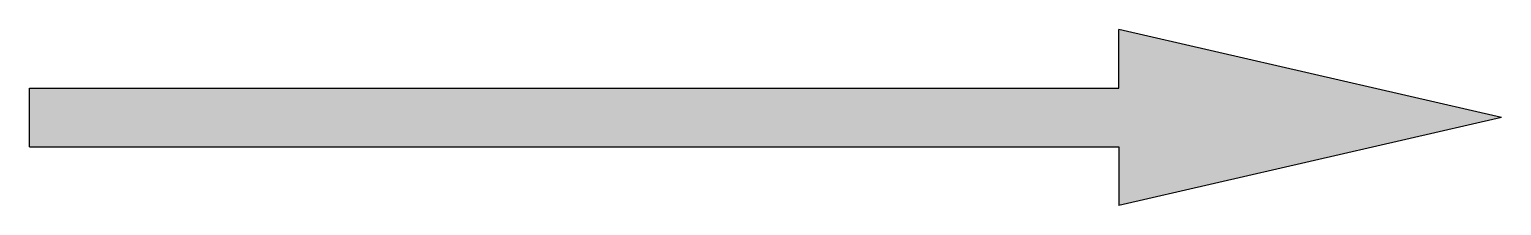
# Model space of a CAD drawing. Header units: metres. Extents: x 0 to 2.5, y -0.15 to 0.15.
import ezdxf

# ---------------------------------------------------------------- set-up
doc = ezdxf.new("R2010")
doc.units = ezdxf.units.M
doc.header["$LTSCALE"] = 0.2

msp = doc.modelspace()

# ---------------------------------------------------------------- hatches: boundary and pattern name
msp.add_hatch(color=256).paths.add_polyline_path([(1.85, 0.05), (0, 0.05), (0, -0.05), (1.85, -0.05), (1.85, -0.15), (2.5, 0), (1.85, 0.15)])

# ---------------------------------------------------------------- linework, layer by layer
for p, q in [((1.85, 0.05), (1.85, 0.15)), ((2.5, 0), (1.85, 0.15)), ((0, 0.05), (1.85, 0.05)), ((0, -0.05), (0, 0.05)), ((2.5, 0), (1.85, -0.15)), ((0, -0.05), (1.85, -0.05)), ((1.85, -0.05), (1.85, -0.15))]:
    msp.add_line(p, q)

doc.saveas('drawing.dxf')
